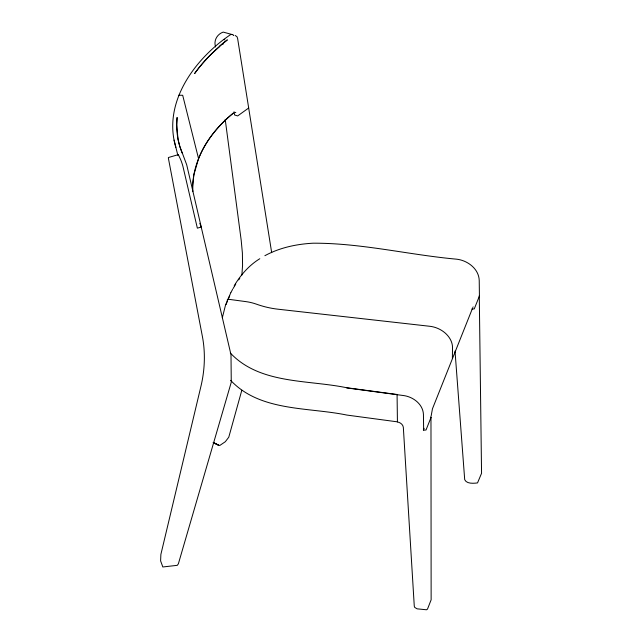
<?xml version="1.0" encoding="UTF-8"?>
<svg xmlns="http://www.w3.org/2000/svg" width="642" height="642" viewBox="0 0 642 642"><rect width="100%" height="100%" fill="white"/><g stroke="black" fill="none" stroke-linecap="round" stroke-linejoin="round"><path stroke-width="0.96" d="M241.873 275.129L242.572 265.298L242.387 252.98L241.191 240.277L225.198 119.348M431.151 415.928L432.459 408.785L472.713 307.783M264.873 255.701C279.663 247.668 296.476 244.072 313.176 243.198C361.358 243.005 408.737 254.85 456.558 259.175C467.448 260.347 478.82 268.725 479.221 280.385L479.422 296.002L474.269 308.906L471.942 308.995M222.309 317.838L225.559 304.95L230.847 292.608M241.817 390.248L228.777 437.202L225.318 441.712L219.7 445.532L213.738 442.771M178.34 155.131L178.332 154.642L180.45 159.184A5.818 0.49 71.2 0 1 181.06 160.66A5.826 0.538 71.4 0 1 181.79 162.683A5.778 0.65 71.6 0 1 182.97 166.551L197.359 228.159L201.243 227.043L186.686 164.729L179.76 146.256A219.147 126.594 -7.9 0 1 178.019 139.162L176.71 124.741L177.12 117.43A218.489 126.249 -6.9 0 0 176.719 124.741A218.713 126.322 -7.2 0 0 177.015 131.987A218.922 126.426 -7.5 0 0 178.019 139.154L179.76 146.256A219.588 126.891 -8.1 0 0 182.288 153.245M224.395 38.993C191.621 63.462 163.02 104.935 175.868 147.347M226.136 304.501L227.035 301.9M423.359 430.1L424.073 428.31M228.552 298.394L229.675 295.826M230.943 292.407L232.613 289.373M233.03 288.611L235.726 284.165M234.218 285.77C240.598 275.001 249.072 265.331 259.793 258.726M238.655 279.872L239.787 278.339M194.606 73.549C203.707 60.749 215.038 49.691 227.356 40.005M473.082 307.036L473.194 306.932M452.385 358.429L452.522 347.386A22.55 17.567 21.7 0 0 429.787 326.28L278.05 309.203A76.863 59.883 21.7 0 1 256.551 304.204A42.019 32.742 21.7 0 0 245.91 301.62L227.926 299.204L227.372 299.597L227.34 301.034M235.149 35.446L237.002 36.73L237.612 38.456L248.687 108L237.66 115.921L234.587 114.998L234.266 113.032M178.332 154.642L168.389 157.531L168.389 158.237L202.543 337.259C205.456 353.212 204.782 369.656 201.147 385.441L160.877 554.431L160.604 560.875L162.827 566.974L177.296 565.329L178.388 563.764L231.264 382.239L231 354.753L201.219 227.051L199.839 223.328M178.797 95.233L182.689 95.281L198.563 158.686M397.085 394.485L346.471 387.696C307.598 379.639 259.785 384.389 230.293 352.972M346.752 387.937L402.999 395.48C412.766 396.523 422.974 403.987 423.439 414.419L423.64 430.204L426.023 430.004L431.119 417.212L430.694 416.963M397.43 421.85L346.824 415.061C307.943 407.004 260.138 411.763 230.638 380.345M232.436 34.612L223.199 32.1C217.052 34.203 213.385 40.735 215.632 46.986M233.816 111.989L235.807 112.583M213.096 442.579L218.424 445.187L214.027 442.852M174.078 140.108L177.834 155.292M248.671 107.992L271.686 252.667M455.017 351.078L464.704 479.702C466.638 484.028 473.579 483.418 477.528 482.912L481.556 473.282L479.277 295.729M397.077 394.621L397.43 421.995C400.223 422.42 402.999 424.45 403.337 427.403L414.283 606.225L414.708 607.404L417.115 608.833L426.505 609.78L427.5 609.097L431.135 599.805L430.975 416.939M212.518 53.029A219.147 124.837 -7.7 0 1 219.7 46.473M219.307 46.344A219.588 124.757 -7.8 0 1 227.116 39.916M199.999 66.567A218.713 125.559 -7.1 0 1 205.922 59.722M194.662 73.557A218.489 125.88 -6.9 0 1 199.959 66.559M205.881 59.714A218.922 125.246 -7.4 0 1 212.43 53.005M224.162 39.932A5.778 3.627 -73.6 0 1 225.735 38.006L229.924 35.037A5.818 3.788 -72.5 0 1 231.305 34.516A5.826 3.78 -71.9 0 1 232.781 34.748A5.778 3.756 -70.3 0 1 233.102 34.941M222.999 44.386A5.882 3.611 -73.7 0 1 223.023 43.584M233.399 35.182A5.778 3.756 -70.3 0 1 233.672 35.471M192.68 185.963L192.704 191.629C192.223 180.458 194.309 169.239 198.49 158.879L193.884 174.696L192.68 185.963M198.948 157.723L198.643 158.494C205.793 140.454 218.553 125.102 233.528 112.968C218.786 124.949 206.186 140.028 198.948 157.723"/></g></svg>
